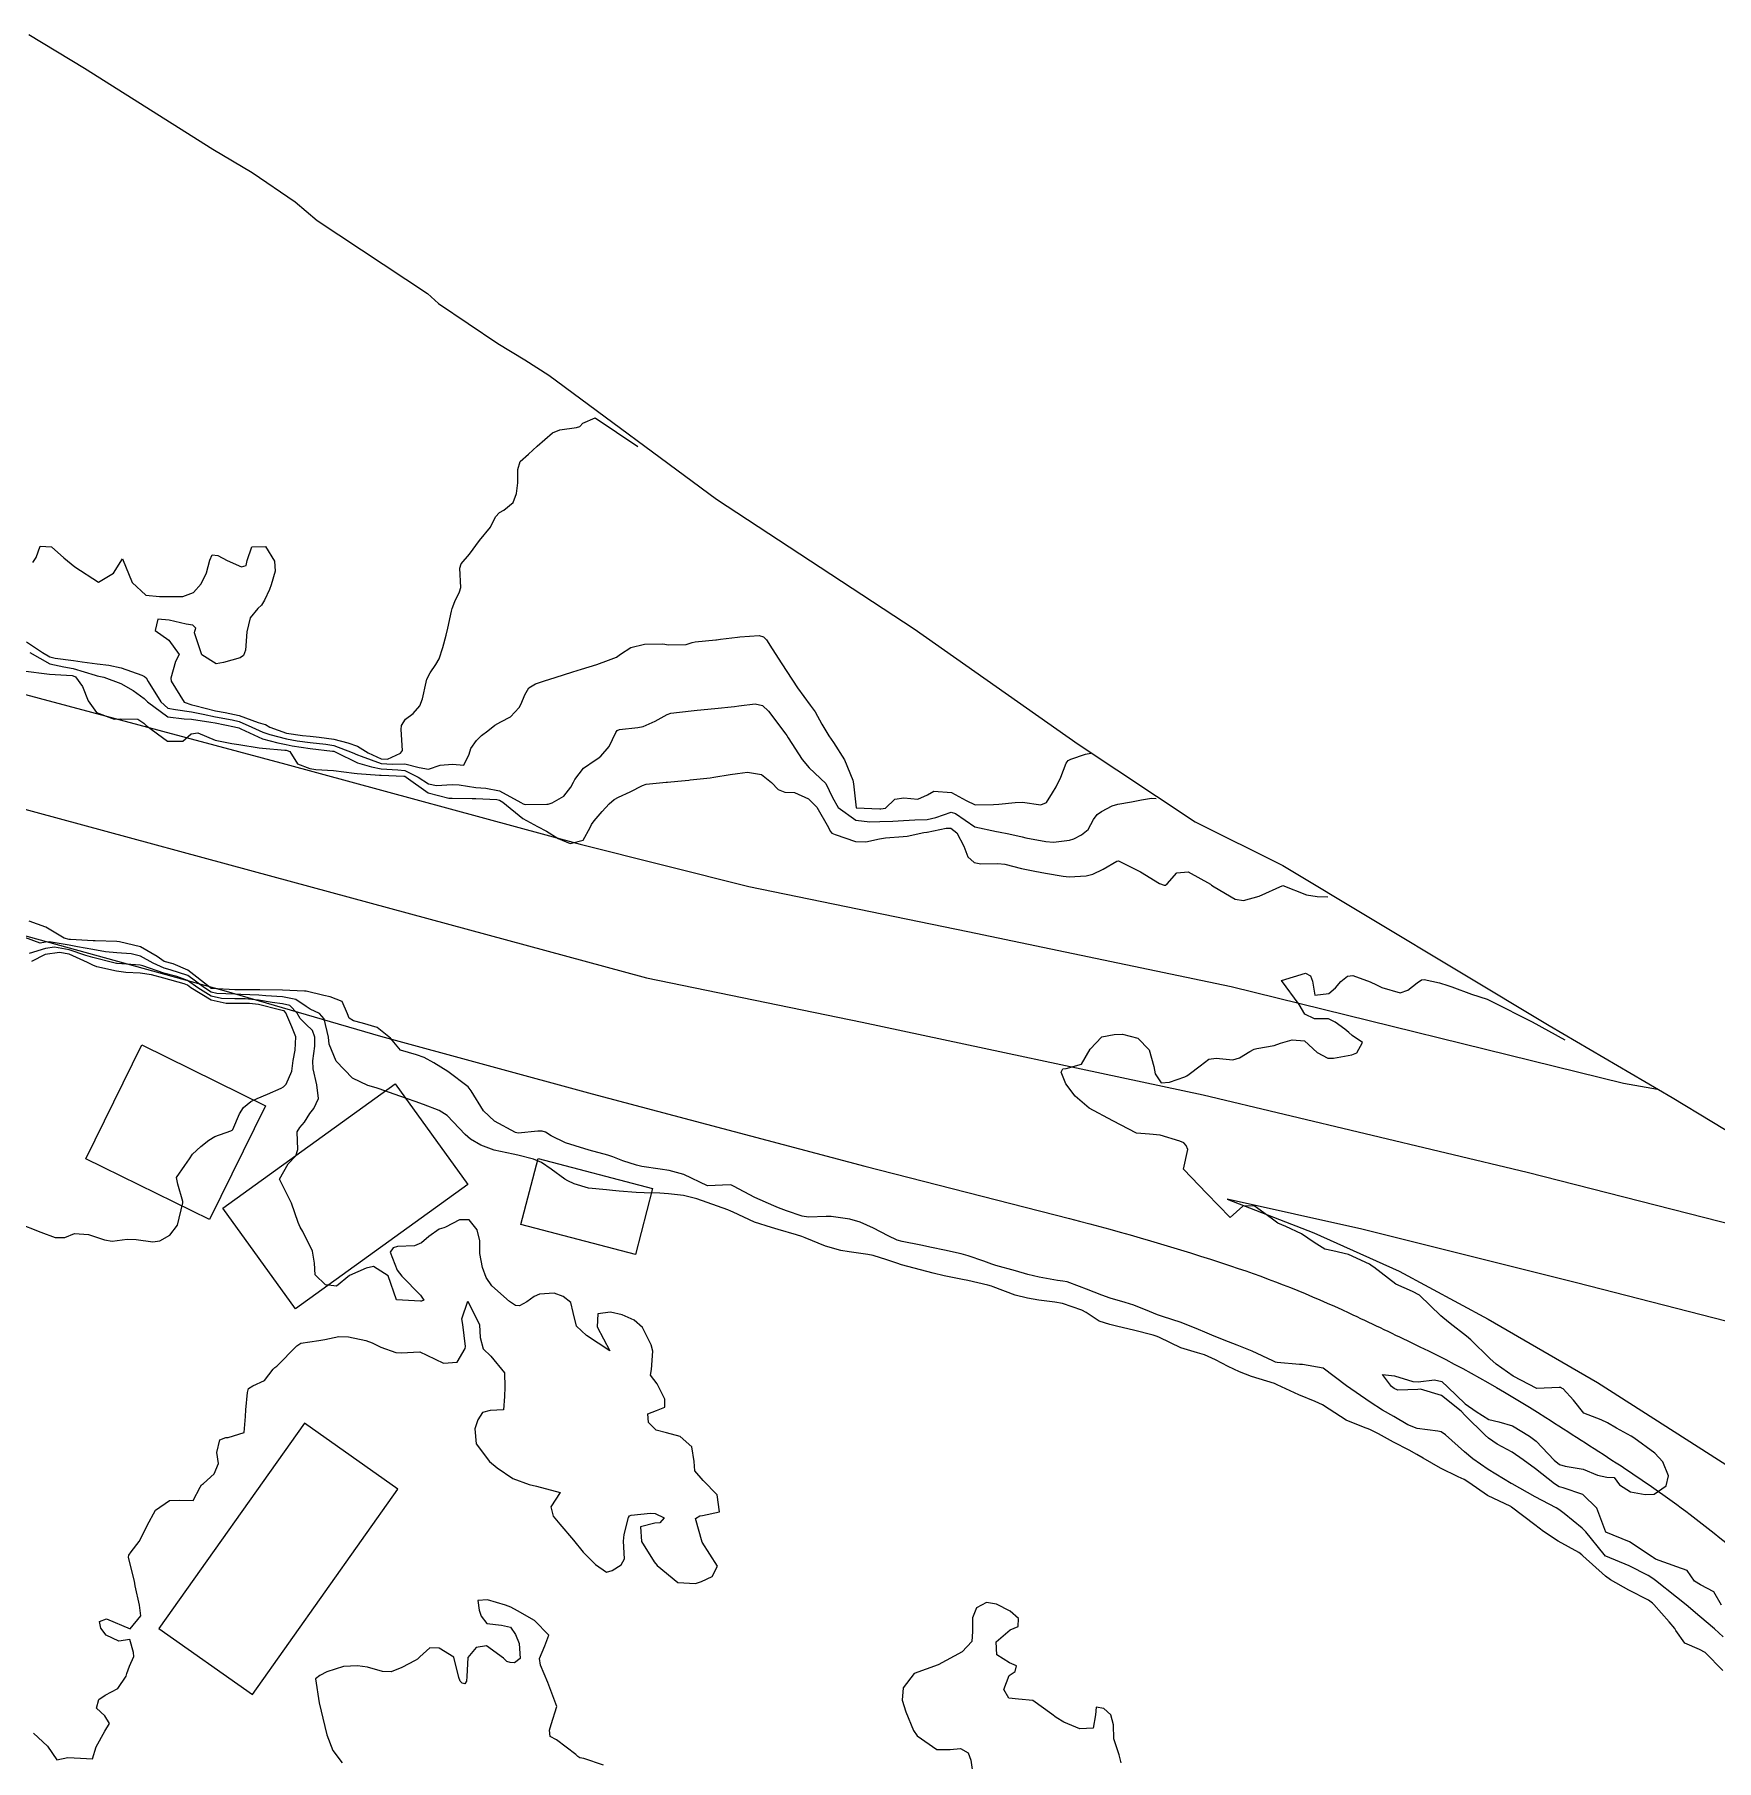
# Model space of a CAD drawing. Header units: metres. Extents: x 286371 to 293043, y 7462578 to 7466404.
# Drawn here: x 287050.5 to 287191.9, y 7465858.6 to 7466003.8 of the extents above; entities that cross this region are included whole.
import ezdxf

# ---------------------------------------------------------------- set-up
doc = ezdxf.new("R2010")
doc.units = ezdxf.units.M
doc.header["$MEASUREMENT"] = 0
for name, color, linetype in [('Area', 45, 'Continuous'), ('Curvas de Nivel 1m', 11, 'Continuous'), ('Curvas de Nivel 5m', 15, 'Continuous'), ('Edificações', 30, 'Continuous'), ('Vias primárias', 230, 'Continuous')]:
    doc.layers.add(name, color=color, linetype=linetype)

msp = doc.modelspace()

# ---------------------------------------------------------------- linework, layer by layer
at = {"layer": 'Area'}
msp.add_polyline3d([(287050.02, 7466003.81, 699.08), (287054.7, 7466000.98, 701.11), (287065.49, 7465994.17, 700.85), (287068.78, 7465992.2, 703.04), (287072.4, 7465989.73, 702.88), (287074.26, 7465988.15, 702.86), (287083.53, 7465982.02, 706.76), (287084.45, 7465981.18, 694.78), (287089.46, 7465977.82, 694.74), (287091.71, 7465976.45, 695.02), (287093.73, 7465975.16, 696.14), (287107.83, 7465964.73, 699.46), (287124.47, 7465953.81, 695.63), (287138.25, 7465944.11, 695.96), (287148.11, 7465937.57, 705.74), (287155.48, 7465933.9, 709.29), (287177.88, 7465920.43, 698.93), (287188.21, 7465914.37, 699.31), (287194.88, 7465910.33, 699.36)], dxfattribs=at)
at = {"layer": 'Curvas de Nivel 1m', "flags": 128}
for points, elevation in [([(287049.8, 7465952.72), (287051.17, 7465951.81), (287051.78, 7465951.45), (287052.23, 7465951.34), (287053.76, 7465951.16), (287054.49, 7465951.03), (287055.76, 7465950.86), (287056.75, 7465950.74), (287057.76, 7465950.54), (287059.51, 7465949.92), (287059.75, 7465949.81), (287059.88, 7465949.68), (287060.05, 7465949.37), (287061.1, 7465947.66), (287061.71, 7465947.15), (287062.34, 7465947.01), (287063.7, 7465946.83), (287064.68, 7465946.63), (287065.7, 7465946.41), (287067.11, 7465946.15), (287067.69, 7465946.02), (287068.75, 7465945.55), (287069.68, 7465945.12), (287070.28, 7465944.92), (287071.67, 7465944.57), (287072.58, 7465944.4), (287073.67, 7465944.26), (287074.99, 7465944.12), (287075.66, 7465943.99), (287077.19, 7465943.41), (287077.65, 7465943.21), (287077.96, 7465943.09), (287079.64, 7465942.49), (287080.58, 7465942.42), (287081.64, 7465942.45), (287082.83, 7465942.14), (287083.63, 7465942.01), (287084.61, 7465942.33), (287085.64, 7465942.42), (287086.59, 7465942.33), (287087.03, 7465943.26), (287087.18, 7465943.74), (287087.67, 7465944.42), (287088.09, 7465944.84), (287088.62, 7465945.24), (287089.21, 7465945.71), (287089.7, 7465945.99), (287090.51, 7465946.4), (287091.24, 7465947.2), (287091.41, 7465947.5), (287091.73, 7465948.27), (287092.07, 7465948.86), (287092.61, 7465949.18), (287093.46, 7465949.45), (287093.75, 7465949.55), (287094.97, 7465949.93), (287095.76, 7465950.18), (287096.48, 7465950.41), (287097.77, 7465950.81), (287098, 7465950.88), (287098.55, 7465951.09), (287099.43, 7465951.43), (287099.78, 7465951.67), (287100.63, 7465952.23), (287101.8, 7465952.53), (287103.32, 7465952.54), (287103.8, 7465952.47), (287105.3, 7465952.49), (287105.8, 7465952.65), (287106.06, 7465952.71), (287107.79, 7465952.89), (287107.85, 7465952.89), (287108.19, 7465952.94), (287109.6, 7465953.12), (287109.8, 7465953.14), (287111.44, 7465953.25), (287111.8, 7465953.14), (287112.04, 7465952.88), (287112.52, 7465952.14), (287113.34, 7465950.86), (287113.75, 7465950.22), (287114.66, 7465948.84), (287115.71, 7465947.39), (287116.14, 7465946.82), (287116.71, 7465945.78), (287117.28, 7465944.8), (287117.67, 7465944.26), (287118.6, 7465942.78), (287119.31, 7465941.08), (287119.37, 7465940.77), (287119.58, 7465938.76), (287121.58, 7465938.66), (287121.66, 7465938.66), (287122.06, 7465938.73), (287122.83, 7465939.49), (287123.6, 7465939.58), (287124.79, 7465939.49), (287125.6, 7465939.85), (287126.13, 7465940.14), (287127.6, 7465940.04), (287128.84, 7465939.38), (287129.59, 7465938.99), (287131.14, 7465939.04), (287131.59, 7465939.06), (287132.95, 7465939.21), (287133.59, 7465939.22), (287135.13, 7465938.99), (287135.59, 7465939.2), (287136.11, 7465940.01), (287136.41, 7465940.51), (287136.8, 7465941.34), (287137.25, 7465942.5), (287137.42, 7465942.72), (287137.65, 7465942.85), (287138.87, 7465943.26), (287139.33, 7465943.34)], 696), ([(287050.08, 7465951.83), (287051.77, 7465950.87), (287052.95, 7465950.6), (287053.75, 7465950.47), (287055.58, 7465949.91), (287055.75, 7465949.87), (287056.33, 7465949.74), (287057.74, 7465949.21), (287058.79, 7465948.63), (287059.72, 7465947.96), (287060, 7465947.68), (287061.7, 7465946.4), (287063.08, 7465946.24), (287063.69, 7465946.22), (287065.32, 7465945.97), (287065.69, 7465945.9), (287067.3, 7465945.57), (287067.68, 7465945.47), (287067.85, 7465945.39), (287069.67, 7465944.56), (287070.95, 7465944.23), (287071.66, 7465944.08), (287072.15, 7465943.98), (287073.66, 7465943.75), (287075.56, 7465943.53), (287075.66, 7465943.51), (287075.84, 7465943.43), (287077.64, 7465942.55), (287078.82, 7465942.2), (287079.63, 7465942.03), (287081.04, 7465941.95), (287081.63, 7465941.9), (287082.76, 7465941.33), (287083.62, 7465940.78), (287084.3, 7465940.62), (287085.62, 7465940.72), (287086.2, 7465940.69), (287087.61, 7465940.46), (287088.45, 7465940.4), (287089.6, 7465940.18), (287091.4, 7465939.2), (287091.58, 7465939.08), (287091.75, 7465939.02), (287093.58, 7465939.06), (287093.68, 7465939.07), (287094.01, 7465939.16), (287095.01, 7465939.73), (287095.6, 7465940.48), (287095.82, 7465940.92), (287095.93, 7465941.13), (287096.66, 7465942.09), (287097.64, 7465942.77), (287097.85, 7465942.89), (287098.11, 7465943.1), (287098.83, 7465943.92), (287099.39, 7465945.08), (287099.5, 7465945.25), (287099.68, 7465945.35), (287101.22, 7465945.51), (287101.68, 7465945.6), (287102.69, 7465946.03), (287103.7, 7465946.6), (287104, 7465946.71), (287105.7, 7465946.92), (287106.21, 7465946.97), (287107.71, 7465947.12), (287109.35, 7465947.28), (287109.71, 7465947.32), (287111.1, 7465947.5), (287111.71, 7465947.36), (287112.22, 7465946.88), (287113.68, 7465944.95), (287113.75, 7465944.85), (287113.88, 7465944.64), (287115.05, 7465942.83), (287115.63, 7465942.12), (287117.05, 7465940.8), (287117.6, 7465939.61), (287118.07, 7465938.79), (287119.57, 7465937.71), (287120.75, 7465937.56), (287121.57, 7465937.6), (287122.66, 7465937.63), (287123.57, 7465937.69), (287124.52, 7465937.74), (287125.57, 7465937.78), (287126.29, 7465937.95), (287127.58, 7465938.38), (287127.95, 7465938.27), (287129.56, 7465937.16), (287131.38, 7465936.76), (287131.56, 7465936.74), (287132.43, 7465936.57), (287133.55, 7465936.3), (287133.87, 7465936.22), (287135.54, 7465935.91), (287136.2, 7465935.86), (287137.54, 7465936.02), (287137.89, 7465936.14), (287138.54, 7465936.48), (287139.09, 7465936.94), (287139.56, 7465937.77), (287139.85, 7465938.18), (287140.21, 7465938.45), (287141.11, 7465938.92), (287141.59, 7465939.05), (287142.76, 7465939.25), (287143.59, 7465939.43), (287144.42, 7465939.57), (287144.83, 7465939.55)], 697), ([(287049.75, 7465950.25), (287051.52, 7465950.03), (287051.75, 7465950.01), (287053.64, 7465949.88), (287053.75, 7465949.87), (287053.94, 7465949.77), (287054.53, 7465948.96), (287055, 7465947.76), (287055.7, 7465946.76), (287057.19, 7465946.22), (287057.69, 7465946.25), (287059.17, 7465946.22), (287059.69, 7465945.87), (287059.89, 7465945.68), (287061.66, 7465944.37), (287062.95, 7465944.35), (287063.67, 7465944.99), (287064.23, 7465945.06), (287065.67, 7465944.43), (287067.08, 7465944.15), (287067.66, 7465944.07), (287069.39, 7465943.81), (287069.66, 7465943.78), (287071.55, 7465943.61), (287071.66, 7465943.6), (287071.73, 7465943.58), (287071.97, 7465943.5), (287072.61, 7465942.45), (287073.63, 7465942.05), (287074.16, 7465941.99), (287075.63, 7465941.88), (287077.36, 7465941.68), (287077.63, 7465941.64), (287079.51, 7465941.49), (287079.63, 7465941.49), (287081.55, 7465941.42), (287081.63, 7465941.41), (287081.74, 7465941.34), (287083.6, 7465940.02), (287085.32, 7465939.57), (287085.6, 7465939.57), (287087.3, 7465939.55), (287087.59, 7465939.53), (287089.37, 7465939.45), (287089.59, 7465939.4), (287089.88, 7465939.22), (287091.56, 7465937.86), (287092.79, 7465937.18), (287093.55, 7465936.8), (287094.52, 7465936.17), (287095.53, 7465935.76), (287096.62, 7465936.04), (287097.22, 7465937.11), (287097.32, 7465937.34), (287097.56, 7465937.67), (287098.22, 7465938.45), (287098.82, 7465939.09), (287099.23, 7465939.44), (287099.59, 7465939.64), (287100.57, 7465940.09), (287101.61, 7465940.63), (287101.92, 7465940.73), (287103.61, 7465940.9), (287103.71, 7465940.91), (287104.59, 7465941), (287105.51, 7465941.09), (287105.62, 7465941.1), (287107.3, 7465941.27), (287107.62, 7465941.32), (287109, 7465941.55), (287109.62, 7465941.64), (287110.46, 7465941.74), (287111.62, 7465941.55), (287112.46, 7465940.87), (287113.03, 7465940.29), (287113.6, 7465940.06), (287114.41, 7465940.03), (287115.59, 7465939.51), (287116.27, 7465938.81), (287117.26, 7465937.1), (287117.41, 7465936.8), (287117.55, 7465936.63), (287117.83, 7465936.51), (287119.54, 7465935.93), (287120.4, 7465935.89), (287121.55, 7465936.14), (287122.06, 7465936.22), (287123.55, 7465936.34), (287123.87, 7465936.38), (287125.28, 7465936.68), (287125.52, 7465936.7), (287125.55, 7465936.71), (287127.16, 7465937.05), (287127.56, 7465937.04), (287128.06, 7465936.64), (287128.64, 7465935.52), (287128.99, 7465934.62), (287129.52, 7465934.16), (287130.07, 7465934.05), (287131.51, 7465934.08), (287132.08, 7465934.01), (287133.5, 7465933.66), (287134.61, 7465933.43), (287135.5, 7465933.26), (287137, 7465932.99), (287137.49, 7465932.94), (287138.94, 7465933.02), (287139.49, 7465933.16), (287140.37, 7465933.58), (287141.51, 7465934.27), (287141.64, 7465934.3), (287143.5, 7465933.36), (287145.11, 7465932.38), (287145.48, 7465932.24), (287145.61, 7465932.25), (287145.74, 7465932.37), (287146.57, 7465933.29), (287147.5, 7465933.38), (287149.39, 7465932.32), (287149.48, 7465932.25), (287149.69, 7465932.1), (287151.47, 7465931.07), (287152.16, 7465930.96), (287153.47, 7465931.33), (287155.48, 7465932.21), (287157.47, 7465931.42), (287158.35, 7465931.3), (287159.25, 7465931.26)], 698), ([(287192.52, 7465869), (287191.77, 7465869.67), (287190.55, 7465870.71), (287189.39, 7465871.7), (287188.57, 7465872.34), (287186.83, 7465873.74), (287186.6, 7465873.92), (287186.2, 7465874.16), (287184.61, 7465874.97), (287182.65, 7465875.78), (287182.62, 7465875.79), (287182.61, 7465875.8), (287182.49, 7465875.94), (287180.96, 7465877.83), (287180.66, 7465878.16), (287179.14, 7465879.39), (287178.68, 7465879.73), (287178.46, 7465879.87), (287176.7, 7465880.78), (287174.76, 7465881.88), (287174.71, 7465881.91), (287174.68, 7465881.92), (287172.73, 7465883.09), (287171.45, 7465883.97), (287170.75, 7465884.56), (287169.15, 7465886.01), (287168.78, 7465886.24), (287168.5, 7465886.3), (287166.78, 7465886.52), (287166, 7465886.85), (287164.81, 7465887.55), (287163.87, 7465888.09), (287162.82, 7465888.74), (287160.84, 7465890.13), (287158.87, 7465891.62), (287157.13, 7465891.93), (287156.87, 7465891.93), (287155.01, 7465892.09), (287154.87, 7465892.12), (287154.63, 7465892.23), (287152.89, 7465893.03), (287151.62, 7465893.55), (287150.9, 7465893.83), (287149.69, 7465894.3), (287148.91, 7465894.63), (287148.37, 7465894.86), (287146.92, 7465895.44), (287145.34, 7465895.95), (287144.93, 7465896.1), (287144.25, 7465896.38), (287142.94, 7465896.92), (287142.22, 7465897.14), (287140.95, 7465897.49), (287140.25, 7465897.74), (287138.96, 7465898.25), (287138.37, 7465898.48), (287137.33, 7465898.86), (287136.97, 7465898.93), (287136.51, 7465898.98), (287134.97, 7465899.26), (287134.03, 7465899.5), (287132.99, 7465899.8), (287131.33, 7465900.26), (287131, 7465900.36), (287130.33, 7465900.6), (287129.01, 7465901.07), (287128.41, 7465901.24), (287127.02, 7465901.53), (287125.93, 7465901.76), (287125.02, 7465901.96), (287123.47, 7465902.27), (287123.03, 7465902.39), (287122.27, 7465902.73), (287121.04, 7465903.38), (287119.92, 7465903.89), (287119.05, 7465904.14), (287117.48, 7465904.38), (287117.06, 7465904.38), (287115.58, 7465904.3), (287115.06, 7465904.39), (287113.72, 7465904.85), (287113.07, 7465905.11), (287112.67, 7465905.27), (287111.08, 7465905.96), (287109.27, 7465906.92), (287109.1, 7465907.01), (287108.99, 7465907.03), (287107.09, 7465906.95), (287105.11, 7465907.9), (287103.87, 7465908.24), (287103.11, 7465908.36), (287101.57, 7465908.59), (287101.12, 7465908.68), (287099.96, 7465909.06), (287099.13, 7465909.38), (287098.7, 7465909.52), (287097.14, 7465909.96), (287095.95, 7465910.32), (287095.15, 7465910.58), (287093.94, 7465911.16), (287093.47, 7465911.47), (287093.17, 7465911.56), (287092.81, 7465911.54), (287091.17, 7465911.39), (287090.93, 7465911.44), (287089.18, 7465912.39), (287088.24, 7465913.25), (287087.22, 7465914.94), (287086.97, 7465915.27), (287085.24, 7465916.58), (287084.07, 7465917.31), (287083.26, 7465917.76), (287082.62, 7465917.98), (287081.27, 7465918.36), (287080.43, 7465919.37), (287079.3, 7465920.28), (287078.06, 7465920.64), (287077.31, 7465920.84), (287076.95, 7465921.06), (287076.8, 7465921.42), (287076.35, 7465922.45), (287075.34, 7465922.85), (287074.83, 7465922.95), (287073.34, 7465923.32), (287073.2, 7465923.34), (287071.34, 7465923.41), (287069.44, 7465923.44), (287069.34, 7465923.44), (287067.45, 7465923.45), (287067.34, 7465923.45), (287065.4, 7465923.54), (287065.34, 7465923.55), (287065.28, 7465923.6), (287063.38, 7465925.1), (287062.15, 7465925.64), (287061.39, 7465925.81), (287060.81, 7465926.25), (287059.4, 7465927.07), (287057.63, 7465927.49), (287057.41, 7465927.5), (287055.6, 7465927.55), (287055.41, 7465927.56), (287053.52, 7465927.66), (287053.41, 7465927.68), (287052.98, 7465927.78), (287051.43, 7465928.7), (287050.05, 7465929.21)], 698), ([(287192.47, 7465866.18), (287190.98, 7465867.68), (287190.51, 7465867.94), (287189.28, 7465868.47), (287188.53, 7465869.55), (287188.48, 7465869.66), (287188.44, 7465869.72), (287187.98, 7465870.28), (287186.68, 7465871.74), (287186.57, 7465871.85), (287186.22, 7465872.1), (287184.58, 7465872.92), (287183.03, 7465873.8), (287182.6, 7465874.12), (287180.71, 7465875.83), (287180.63, 7465875.91), (287180.37, 7465876.09), (287178.64, 7465877.06), (287177.4, 7465877.88), (287176.66, 7465878.42), (287174.71, 7465879.92), (287174.68, 7465879.95), (287174.64, 7465879.97), (287172.7, 7465880.91), (287171.12, 7465881.98), (287170.72, 7465882.24), (287170.23, 7465882.48), (287168.73, 7465883.2), (287167.29, 7465884.04), (287166.75, 7465884.36), (287166.09, 7465884.72), (287164.77, 7465885.38), (287163.51, 7465886.09), (287162.79, 7465886.44), (287162.26, 7465886.64), (287160.8, 7465887.24), (287159.37, 7465888.16), (287158.82, 7465888.52), (287158.19, 7465888.8), (287156.83, 7465889.36), (287155, 7465890.22), (287154.84, 7465890.29), (287154.76, 7465890.31), (287152.85, 7465890.91), (287151.82, 7465891.31), (287150.87, 7465891.74), (287149.82, 7465892.3), (287148.88, 7465892.72), (287148.31, 7465892.89), (287146.89, 7465893.33), (287145.09, 7465894.18), (287144.9, 7465894.26), (287144.82, 7465894.29), (287144.58, 7465894.38), (287142.91, 7465894.81), (287141.6, 7465895.12), (287140.92, 7465895.27), (287140.02, 7465895.55), (287138.93, 7465896.28), (287138.57, 7465896.48), (287136.94, 7465897.04), (287136.29, 7465897.17), (287134.95, 7465897.34), (287133.99, 7465897.51), (287132.95, 7465897.76), (287131.11, 7465898.45), (287130.97, 7465898.5), (287130.65, 7465898.6), (287128.98, 7465898.99), (287128.53, 7465899.08), (287126.98, 7465899.38), (287126.07, 7465899.59), (287124.99, 7465899.87), (287123.4, 7465900.31), (287123, 7465900.44), (287122.17, 7465900.73), (287121.01, 7465901.09), (287120.58, 7465901.18), (287119.01, 7465901.39), (287118.3, 7465901.5), (287117.02, 7465901.86), (287115.29, 7465902.57), (287115.03, 7465902.69), (287114.58, 7465902.84), (287113.04, 7465903.28), (287112.48, 7465903.44), (287111.05, 7465903.9), (287109.24, 7465904.74), (287109.06, 7465904.83), (287108.81, 7465904.93), (287107.07, 7465905.54), (287106.18, 7465905.86), (287105.08, 7465906.14), (287103.8, 7465906.29), (287103.08, 7465906.32), (287101.77, 7465906.35), (287101.08, 7465906.38), (287099.66, 7465906.49), (287099.09, 7465906.57), (287098.6, 7465906.6), (287097.09, 7465906.75), (287095.88, 7465907.13), (287095.33, 7465907.37), (287095.1, 7465907.5), (287093.94, 7465908.34), (287093.13, 7465908.91), (287092.46, 7465909.18), (287091.14, 7465909.53), (287090.75, 7465909.6), (287089.14, 7465909.94), (287088.02, 7465910.38), (287087.16, 7465910.87), (287086.71, 7465911.27), (287085.19, 7465912.88), (287084.53, 7465913.3), (287083.2, 7465913.79), (287082.5, 7465914.04), (287081.21, 7465914.49), (287079.48, 7465915.12), (287079.22, 7465915.2), (287078.52, 7465915.39), (287077.23, 7465916.01), (287075.86, 7465917.44), (287075.28, 7465918.88), (287075.2, 7465919.45), (287074.86, 7465921.01), (287074.46, 7465921.46), (287073.66, 7465921.81), (287073.32, 7465922.05), (287072.46, 7465922.62), (287071.33, 7465922.84), (287069.93, 7465922.93), (287069.34, 7465922.99), (287067.83, 7465923.06), (287067.34, 7465923.07), (287065.81, 7465923.12), (287065.34, 7465923.23), (287064.77, 7465923.6), (287063.37, 7465924.65), (287061.89, 7465925.13), (287061.38, 7465925.26), (287060.47, 7465925.67), (287059.39, 7465926.27), (287058.62, 7465926.47), (287057.4, 7465926.55), (287056.47, 7465926.65), (287055.4, 7465926.82), (287054.11, 7465927.06), (287053.41, 7465927.21), (287051.72, 7465927.49), (287051.41, 7465927.46), (287050.96, 7465927.37), (287049.68, 7465927.83)], 697), ([(287050.39, 7465860.9), (287051.59, 7465859.81), (287052.36, 7465858.67), (287053.29, 7465858.85), (287054.36, 7465858.79), (287055.37, 7465858.74), (287055.68, 7465859.74), (287056.39, 7465861.08), (287056.8, 7465861.72), (287056.41, 7465862.35), (287055.69, 7465863.01), (287055.89, 7465863.74), (287056.44, 7465864.11), (287057.5, 7465864.66), (287058.2, 7465865.7), (287058.26, 7465865.91), (287058.48, 7465866.53), (287058.83, 7465867.35), (287058.8, 7465867.69), (287058.51, 7465868.77), (287057.58, 7465868.64), (287056.52, 7465869.15), (287056.05, 7465869.73), (287055.95, 7465870.31), (287056.54, 7465870.51), (287058.52, 7465869.69), (287059.44, 7465870.78), (287059.31, 7465871.68), (287058.95, 7465873.31), (287058.89, 7465873.69), (287058.6, 7465874.89), (287058.39, 7465875.7), (287058.42, 7465875.89), (287058.62, 7465876.15), (287059.28, 7465877.04), (287059.62, 7465877.68), (287059.96, 7465878.37), (287060.67, 7465879.66), (287061.85, 7465880.48), (287062.69, 7465880.51), (287063.83, 7465880.47), (287064.41, 7465881.61), (287064.52, 7465881.8), (287064.71, 7465881.92), (287065.6, 7465882.71), (287065.96, 7465883.59), (287065.82, 7465884.52), (287066.07, 7465885.58), (287066.57, 7465885.77), (287066.77, 7465885.79), (287068.13, 7465886.2), (287068.22, 7465887.55), (287068.26, 7465888.1), (287068.39, 7465889.55), (287068.48, 7465889.9), (287068.84, 7465890.12), (287069.82, 7465890.56), (287070.55, 7465891.52), (287070.7, 7465891.67), (287070.86, 7465891.79), (287072.54, 7465893.48), (287072.89, 7465893.71), (287074.4, 7465893.95), (287074.9, 7465894.03), (287076.07, 7465894.26), (287076.9, 7465894.25), (287078.36, 7465893.93), (287078.89, 7465893.75), (287079.61, 7465893.37), (287080.88, 7465892.92), (287081.32, 7465892.9), (287082.88, 7465892.98), (287083.48, 7465892.71), (287084.87, 7465892.02), (287086.03, 7465892.12), (287086.7, 7465893.27), (287086.72, 7465893.43), (287086.5, 7465895.27), (287086.43, 7465895.76), (287086.94, 7465897.26), (287087.92, 7465895.25), (287087.97, 7465894.18), (287088.22, 7465893.24), (287088.87, 7465892.62), (287090.02, 7465891.22), (287090.03, 7465890.02), (287090.02, 7465889.22), (287089.93, 7465888.1), (287088.81, 7465888.05), (287088.15, 7465887.89), (287087.76, 7465887.25), (287087.52, 7465886.51), (287087.63, 7465885.25), (287088.74, 7465883.77), (287089.39, 7465883.22), (287090.72, 7465882.32), (287092.09, 7465881.81), (287092.71, 7465881.68), (287094.7, 7465881.14), (287093.9, 7465879.94), (287094.11, 7465879.15), (287094.66, 7465878.49), (287095.81, 7465877.13), (287096.63, 7465876.14), (287097.67, 7465875.1), (287098.59, 7465874.45), (287099.08, 7465874.59), (287099.82, 7465875.07), (287100.1, 7465875.58), (287100.02, 7465877.06), (287100.08, 7465877.63), (287100.45, 7465879.06), (287100.53, 7465879.2), (287100.68, 7465879.25), (287102.3, 7465879.41), (287102.68, 7465879.39), (287103.45, 7465879.01), (287103.07, 7465878.61), (287102.66, 7465878.57), (287101.45, 7465878.25), (287101.54, 7465877.04), (287102.61, 7465875.33), (287102.85, 7465875.02), (287104.58, 7465873.58), (287106.07, 7465873.48), (287106.58, 7465873.67), (287107.47, 7465874.08), (287107.94, 7465874.94), (287106.63, 7465876.96), (287106.07, 7465878.97), (287106.44, 7465879.19), (287106.67, 7465879.22), (287108.09, 7465879.53), (287107.89, 7465880.95), (287106.72, 7465882.15), (287106.03, 7465882.97), (287105.97, 7465883.76), (287105.76, 7465884.98), (287104.78, 7465885.85), (287103.63, 7465886.16), (287102.78, 7465886.39), (287102.12, 7465887.03), (287102.07, 7465887.77), (287102.81, 7465888.05), (287103.49, 7465888.34), (287103.51, 7465889.01), (287102.84, 7465890.29), (287102.3, 7465891.03), (287102.39, 7465891.5), (287102.48, 7465893.03), (287102.34, 7465893.58), (287101.61, 7465895.04), (287100.92, 7465895.66), (287099.9, 7465896.1), (287098.93, 7465896.31), (287097.86, 7465896.17), (287097.82, 7465895.1), (287098.88, 7465893.08), (287096.9, 7465894.37), (287096.08, 7465895.13), (287095.79, 7465896.28), (287095.6, 7465897.13), (287094.95, 7465897.65), (287094.18, 7465897.93), (287092.95, 7465897.84), (287092.5, 7465897.63), (287091.89, 7465897.19), (287091.28, 7465896.86), (287090.94, 7465896.89), (287090.44, 7465897.21), (287088.96, 7465898.53), (287088.46, 7465899.24), (287088.15, 7465900.08), (287087.94, 7465901.25), (287087.94, 7465902.33), (287087.71, 7465903.25), (287087.05, 7465904.09), (287086.23, 7465904.09), (287085.05, 7465903.48), (287084.91, 7465903.43), (287084.52, 7465903.3), (287083.65, 7465902.7), (287083.03, 7465902.16), (287082.44, 7465901.91), (287081.02, 7465901.84), (287080.65, 7465901.73), (287080.41, 7465901.36), (287080.98, 7465899.86), (287081.38, 7465899.35), (287082.95, 7465897.76), (287083.23, 7465897.32), (287083.03, 7465897.24), (287082.94, 7465897.24), (287080.94, 7465897.35), (287080.22, 7465899.37), (287079, 7465900.17), (287078.37, 7465900.02), (287076.98, 7465899.41), (287075.88, 7465898.52), (287074.97, 7465898.62), (287074.1, 7465899.46), (287074.02, 7465900.44), (287073.87, 7465901.46), (287073.04, 7465903.1), (287072.83, 7465903.48), (287072.67, 7465903.86), (287072.1, 7465905.49), (287071.1, 7465907.5), (287071.81, 7465908.81), (287072.47, 7465909.48), (287072.62, 7465910.01), (287072.57, 7465911.48), (287072.79, 7465911.86), (287073.18, 7465912.31), (287073.63, 7465913.03), (287073.98, 7465913.46), (287074.36, 7465914.3), (287074.24, 7465915.46), (287073.93, 7465916.78), (287073.9, 7465917.46), (287074.05, 7465918.69), (287074.06, 7465919.46), (287073.86, 7465920.03), (287073.3, 7465920.54), (287072.84, 7465921.02), (287072.58, 7465921.49), (287071.95, 7465922.13), (287071.33, 7465922.27), (287070.47, 7465922.37), (287069.33, 7465922.58), (287068.21, 7465922.67), (287067.33, 7465922.68), (287066.21, 7465922.7), (287065.33, 7465922.91), (287064.23, 7465923.61), (287063.36, 7465924.23), (287062.45, 7465924.55), (287061.37, 7465924.85), (287059.59, 7465925.47), (287059.38, 7465925.52), (287057.45, 7465925.65), (287057.38, 7465925.66), (287057.15, 7465925.72), (287055.39, 7465926.16), (287054.81, 7465926.34), (287053.4, 7465926.8), (287052.17, 7465927.03), (287051.4, 7465926.92), (287050.05, 7465926.49)], 696), ([(287192.37, 7465871.66), (287191.72, 7465872.8), (287190.59, 7465873.39), (287190.09, 7465873.69), (287189.49, 7465874.58), (287188.61, 7465874.89), (287186.81, 7465875.55), (287186.62, 7465875.68), (287186.54, 7465875.75), (287184.64, 7465876.99), (287182.65, 7465877.8), (287181.87, 7465879.82), (287180.7, 7465880.99), (287179.04, 7465881.53), (287178.71, 7465881.64), (287178.32, 7465881.87), (287176.73, 7465883.14), (287175.7, 7465883.91), (287174.75, 7465884.55), (287173.49, 7465885.21), (287172.77, 7465885.71), (287172.5, 7465885.96), (287170.8, 7465887.64), (287170.46, 7465887.99), (287168.83, 7465889.3), (287167.06, 7465889.83), (287166.84, 7465889.82), (287165.14, 7465889.77), (287164.84, 7465889.9), (287164.6, 7465890.08), (287163.87, 7465891.08), (287164.86, 7465890.96), (287166.4, 7465890.5), (287166.85, 7465890.47), (287168.24, 7465890.64), (287168.85, 7465890.5), (287169.34, 7465890.01), (287170.82, 7465888.62), (287171.73, 7465887.97), (287172.79, 7465887.3), (287173.63, 7465887.1), (287174.79, 7465886.76), (287176.23, 7465885.9), (287176.77, 7465885.46), (287178.29, 7465883.87), (287178.74, 7465883.51), (287179.22, 7465883.37), (287180.73, 7465883.12), (287181.93, 7465882.62), (287182.72, 7465882.44), (287183.33, 7465882.4), (287183.79, 7465881.79), (287184.71, 7465881.2), (287185.94, 7465880.99), (287186.7, 7465881), (287187.71, 7465881.72), (287187.9, 7465882.54), (287187.44, 7465883.72), (287186.75, 7465884.46), (287184.99, 7465885.76), (287184.78, 7465885.89), (287183.54, 7465886.55), (287182.79, 7465887), (287182.26, 7465887.27), (287180.8, 7465887.83), (287179.91, 7465888.93), (287179.04, 7465889.86), (287178.91, 7465889.94), (287178.84, 7465889.97), (287178.71, 7465889.99), (287176.83, 7465889.89), (287174.85, 7465890.95), (287173.41, 7465891.95), (287172.88, 7465892.41), (287171.29, 7465893.98), (287170.91, 7465894.31), (287169.56, 7465895.37), (287168.93, 7465895.87), (287168.77, 7465896.02), (287166.96, 7465897.75), (287166.38, 7465898.05), (287164.97, 7465898.69), (287163.12, 7465900.1), (287163, 7465900.2), (287162.76, 7465900.35), (287161.01, 7465901.17), (287159.68, 7465901.49), (287159.02, 7465901.63), (287158.11, 7465902.18), (287157.03, 7465902.92), (287155.74, 7465903.52), (287155.05, 7465903.8), (287154.48, 7465904.23), (287153.07, 7465905.28), (287152.1, 7465905.24), (287151.05, 7465904.28), (287149.08, 7465906.31), (287147.11, 7465908.34), (287147.48, 7465910.01), (287147.35, 7465910.34), (287147.16, 7465910.56), (287146.81, 7465910.7), (287145.17, 7465911.2), (287144.27, 7465911.29), (287143.17, 7465911.37), (287141.18, 7465912.43), (287139.2, 7465913.49), (287138.02, 7465914.48), (287137.23, 7465915.54), (287136.82, 7465916.5), (287136.96, 7465916.79), (287137.25, 7465916.82), (287138.54, 7465917.19), (287139.27, 7465918.46), (287140.26, 7465919.48), (287141.29, 7465919.69), (287142, 7465919.72), (287143.29, 7465919.37), (287144.24, 7465918.39), (287144.63, 7465917), (287144.74, 7465916.38), (287145.23, 7465915.62), (287145.94, 7465915.66), (287147.24, 7465916.13), (287147.39, 7465916.2), (287147.6, 7465916.34), (287148.53, 7465917.05), (287149.26, 7465917.6), (287149.87, 7465917.7), (287151.26, 7465917.56), (287151.82, 7465917.72), (287152.7, 7465918.26), (287153.07, 7465918.46), (287153.28, 7465918.49), (287154.75, 7465918.76), (287155.29, 7465918.96), (287156.26, 7465919.24), (287157.29, 7465919.15), (287158.37, 7465918.18), (287159.26, 7465917.7), (287159.74, 7465917.68), (287161.27, 7465917.96), (287161.7, 7465918.13), (287162.17, 7465919), (287161.3, 7465919.59), (287161.02, 7465919.85), (287160.68, 7465920.14), (287159.87, 7465920.71), (287159.32, 7465921), (287158.14, 7465921), (287157.32, 7465921.4), (287156.84, 7465922.2), (287155.36, 7465924.22), (287157.37, 7465924.83), (287157.81, 7465924.63), (287157.98, 7465924.18), (287158.17, 7465923), (287159.35, 7465923.13), (287159.89, 7465923.62), (287160.36, 7465924.14), (287160.91, 7465924.59), (287161.37, 7465924.64), (287162.82, 7465924.1), (287163.36, 7465923.85), (287163.81, 7465923.63), (287165.35, 7465923.18), (287165.99, 7465923.41), (287166.76, 7465924.04), (287167.13, 7465924.28), (287167.37, 7465924.32), (287168.65, 7465924.02), (287169.36, 7465923.8), (287169.68, 7465923.68), (287171.34, 7465923.07), (287172.65, 7465922.64), (287174.12, 7465921.93), (287175.31, 7465921.3), (287176.45, 7465920.75), (287179.19, 7465919.24)], 699), ([(287098.35, 7465858.22), (287096.69, 7465858.77), (287096.36, 7465858.84), (287096.17, 7465858.93), (287096, 7465859.12), (287094.38, 7465860.34), (287093.86, 7465860.63), (287093.8, 7465861.15), (287093.93, 7465861.62), (287094.42, 7465863.14), (287093.65, 7465865.16), (287093.03, 7465866.62), (287092.95, 7465867.17), (287093.41, 7465868.25), (287093.75, 7465869.16), (287092.53, 7465870.37), (287091.11, 7465871.2), (287090.56, 7465871.5), (287090.09, 7465871.68), (287088.57, 7465872.11), (287087.76, 7465872.06), (287087.89, 7465871.24), (287088.05, 7465870.75), (287088.54, 7465870.13), (287089.77, 7465869.98), (287090.53, 7465869.82), (287090.93, 7465869.2), (287091.25, 7465868.44), (287091.32, 7465867.19), (287090.85, 7465866.82), (287090.48, 7465866.84), (287090.21, 7465866.94), (287089.92, 7465867.21), (287088.5, 7465868.26), (287087.64, 7465868.11), (287086.94, 7465867.27), (287086.85, 7465865.66), (287086.82, 7465865.27), (287086.68, 7465865.04), (287086.45, 7465865.11), (287086.28, 7465865.28), (287086.16, 7465865.58), (287085.75, 7465867.29), (287084.51, 7465868.04), (287083.74, 7465868.08), (287082.88, 7465867.33), (287082.69, 7465867.14), (287082.49, 7465867.02), (287081.39, 7465866.44), (287080.47, 7465866.07), (287079.75, 7465866.1), (287078.48, 7465866.45), (287077.66, 7465866.58), (287076.48, 7465866.5), (287075.07, 7465866.05), (287074.47, 7465865.76), (287074.13, 7465865.46), (287074.43, 7465863.45), (287074.91, 7465861.45), (287075.06, 7465860.77), (287075.58, 7465859.44), (287076.35, 7465858.42)], 696), ([(287141.87, 7465858.42), (287141.7, 7465859.09), (287141.25, 7465860.43), (287141.22, 7465861.61), (287141.02, 7465862.44), (287140.42, 7465862.98), (287139.77, 7465863.1), (287139.72, 7465862.45), (287139.52, 7465861.33), (287138.4, 7465861.26), (287137.06, 7465861.84), (287136.41, 7465862.21), (287136.06, 7465862.51), (287134.44, 7465863.64), (287133.24, 7465863.75), (287132.44, 7465863.85), (287132.01, 7465864.57), (287132.47, 7465865.74), (287132.95, 7465866.08), (287133.07, 7465866.56), (287132.49, 7465866.82), (287131.41, 7465867.49), (287131.37, 7465868.58), (287132.53, 7465869.6), (287133.21, 7465869.88), (287133.25, 7465870.55), (287132.55, 7465871.17), (287131.39, 7465871.75), (287130.56, 7465871.9), (287129.72, 7465871.44), (287129.37, 7465870.61), (287129.36, 7465869.45), (287129.32, 7465868.61), (287128.5, 7465867.75), (287126.48, 7465866.65), (287124.47, 7465865.92), (287123.54, 7465864.71), (287123.46, 7465863.69), (287123.76, 7465862.7), (287124.4, 7465861.13), (287124.71, 7465860.69), (287126.37, 7465859.53), (287127.5, 7465859.52), (287128.37, 7465859.6), (287129, 7465859.25), (287129.23, 7465858.62), (287129.37, 7465857.65)], 696)]:
    msp.add_lwpolyline(points, dxfattribs=dict(at, elevation=elevation))
at = {"layer": 'Curvas de Nivel 5m', "elevation": 695, "flags": 128}
for points in [[(287050.35, 7465959.38), (287050.63, 7465959.82), (287050.97, 7465960.77), (287051.92, 7465960.72), (287052.94, 7465959.79), (287053.89, 7465959.03), (287055.87, 7465957.74), (287057.14, 7465958.48), (287057.9, 7465959.71), (287058.69, 7465957.7), (287059.85, 7465956.64), (287060.99, 7465956.53), (287061.85, 7465956.53), (287062.97, 7465956.52), (287063.85, 7465956.88), (287064.51, 7465957.61), (287064.96, 7465958.52), (287065.22, 7465959.59), (287065.44, 7465960.05), (287065.9, 7465959.99), (287066.69, 7465959.57), (287067.89, 7465959.02), (287068.3, 7465959.13), (287068.37, 7465959.55), (287068.76, 7465960.7), (287069.91, 7465960.75), (287070.67, 7465959.51), (287070.72, 7465958.67), (287070.4, 7465957.52), (287070.26, 7465957.12), (287069.84, 7465956.22), (287069.57, 7465955.8), (287069.26, 7465955.53), (287068.62, 7465954.74), (287068.35, 7465953.55), (287068.23, 7465952.01), (287068.07, 7465951.56), (287067.77, 7465951.36), (287066.37, 7465950.98), (287065.76, 7465950.87), (287064.57, 7465951.61), (287063.95, 7465953.47), (287063.98, 7465953.62), (287064.05, 7465953.86), (287063.81, 7465954.12), (287063.24, 7465954.21), (287061.82, 7465954.53), (287060.87, 7465954.62), (287060.64, 7465953.67), (287061.79, 7465952.87), (287062.64, 7465951.64), (287062.35, 7465951.06), (287061.94, 7465949.65), (287061.98, 7465949.41), (287063.08, 7465947.63), (287063.71, 7465947.41), (287063.98, 7465947.35), (287065.7, 7465946.9), (287066.53, 7465946.76), (287067.7, 7465946.52), (287069.3, 7465945.93), (287069.69, 7465945.82), (287069.91, 7465945.76), (287070.27, 7465945.53), (287071.68, 7465945.04), (287073.03, 7465944.83), (287073.67, 7465944.77), (287074.44, 7465944.69), (287075.67, 7465944.52), (287076.85, 7465944.23), (287077.66, 7465943.93), (287078.56, 7465943.39), (287079.65, 7465942.88), (287080.16, 7465942.85), (287081.27, 7465943.35), (287081.43, 7465943.57), (287081.33, 7465945.35), (287081.36, 7465945.67), (287081.7, 7465946.2), (287082.34, 7465946.7), (287082.9, 7465947.33), (287083.13, 7465947.92), (287083.42, 7465949.32), (287083.49, 7465949.58), (287083.76, 7465950.1), (287084.25, 7465950.82), (287084.52, 7465951.3), (287084.84, 7465952.24), (287085.11, 7465953.29), (287085.24, 7465953.87), (287085.55, 7465955.29), (287085.61, 7465955.52), (287085.85, 7465956.12), (287086.23, 7465956.91), (287086.33, 7465957.28), (287086.26, 7465958.91), (287086.38, 7465959.28), (287087.08, 7465960.09), (287087.92, 7465961.25), (287088.83, 7465962.35), (287089.27, 7465963.23), (287089.58, 7465963.61), (287089.96, 7465963.79), (287090.75, 7465964.44), (287091.02, 7465965.21), (287091.13, 7465966.08), (287091.13, 7465967.21), (287091.33, 7465967.9), (287092.03, 7465968.51), (287092.76, 7465969.18), (287094.06, 7465970.3), (287094.66, 7465970.55), (287096.07, 7465970.76), (287096.35, 7465970.84), (287096.59, 7465971.12), (287097.63, 7465971.55), (287101.23, 7465969.15)], [(287049.04, 7465903.84), (287051.03, 7465903.05), (287052.23, 7465902.59), (287053.03, 7465902.61), (287053.86, 7465902.94), (287055.03, 7465902.85), (287056.36, 7465902.4), (287057.02, 7465902.29), (287058.28, 7465902.45), (287059.03, 7465902.44), (287060.45, 7465902.24), (287061.02, 7465902.31), (287061.88, 7465902.81), (287062.5, 7465903.64), (287062.95, 7465905.51), (287062.95, 7465905.63), (287062.55, 7465907.09), (287062.42, 7465907.64), (287063.12, 7465908.65), (287063.51, 7465909.23), (287063.77, 7465909.61), (287064.48, 7465910.27), (287065.15, 7465910.8), (287065.65, 7465911.09), (287066.99, 7465911.57), (287067.11, 7465911.62), (287067.17, 7465911.69), (287067.72, 7465913.02), (287068.06, 7465913.55), (287068.69, 7465914.05), (287069.21, 7465914.29), (287070.09, 7465914.65), (287071.22, 7465915.17), (287071.43, 7465915.29), (287071.64, 7465915.5), (287072.13, 7465916.6), (287072.25, 7465917.49), (287072.41, 7465918.35), (287072.46, 7465919.49), (287072.12, 7465920.32), (287071.63, 7465921.5), (287071.48, 7465921.67), (287071.32, 7465921.71), (287071.08, 7465921.75), (287069.32, 7465922.21), (287068.58, 7465922.29), (287067.32, 7465922.28), (287066.61, 7465922.29), (287065.33, 7465922.58), (287063.64, 7465923.62), (287063.36, 7465923.82), (287063.06, 7465923.93), (287061.37, 7465924.42), (287060.33, 7465924.71), (287059.37, 7465924.85), (287058.16, 7465924.91), (287057.37, 7465925.01), (287055.74, 7465925.38), (287055.38, 7465925.51), (287054.95, 7465925.75), (287053.39, 7465926.43), (287052.6, 7465926.58), (287051.39, 7465926.42), (287050.22, 7465925.83)]]:
    msp.add_lwpolyline(points, dxfattribs=at)
at = {"layer": 'Edificações'}
for points in [[(287054.79, 7465909.23), (287059.5, 7465918.8), (287069.9, 7465913.68), (287065.19, 7465904.11)], [(287066.32, 7465905.06), (287080.81, 7465915.53), (287086.92, 7465907.06), (287072.43, 7465896.6)], [(287102.47, 7465906.73), (287101.02, 7465901.17), (287091.39, 7465903.69), (287092.84, 7465909.25)], [(287073.19, 7465886.99), (287060.95, 7465869.71), (287068.81, 7465864.15), (287081.04, 7465881.43)]]:
    msp.add_lwpolyline(points, close=True, dxfattribs=at)
at = {"layer": 'Vias primárias'}
for points in [[(286926.5, 7465996.44), (286952.11, 7465979.45), (286958.6, 7465975.23, 0.02433), (286962.55, 7465972.92, 0.041931), (286966.89, 7465971.11, -0.013008), (286969.29, 7465970.27, 0.038997), (286976.52, 7465968.14), (286999.08, 7465961.96), (287021.13, 7465955.84), (287044.89, 7465949.58), (287071.62, 7465942.43), (287096.39, 7465935.69), (287110.56, 7465932.13), (287128.98, 7465928.36), (287151.13, 7465923.71), (287184.12, 7465915.58), (287186.99, 7465915.08)], [(286882.25, 7465973.52), (286895.34, 7465969.38), (286912.72, 7465964.48), (286931.71, 7465959.71), (286954.9, 7465953.72), (286980.89, 7465946.76), (287007.21, 7465939.69), (287031.85, 7465932.87), (287049.85, 7465927.96), (287066.4, 7465923.38), (287079.58, 7465919.54), (287097.4, 7465914.68), (287120.31, 7465908.6), (287137.52, 7465904.2, -0.017533), (287151.08, 7465900.22, -0.029487), (287161.03, 7465896.26, -0.002153), (287166.27, 7465893.77, -0.03082), (287177.58, 7465887.47, -0.001333), (287183.52, 7465883.64, -0.017453), (287189.74, 7465879.29, -0.025968), (287197.5, 7465872.79, -0.002771)]]:
    msp.add_lwpolyline(points, format="xyb", dxfattribs=at)
msp.add_lwpolyline([(286881.9, 7465984.39), (286898.52, 7465979.15), (286915.63, 7465974.41), (286938.45, 7465968.49), (286968.72, 7465960.23), (287007.87, 7465949.93), (287040.45, 7465941.13), (287068.56, 7465933.5), (287101.96, 7465924.44), (287120.1, 7465920.73), (287148.76, 7465914.6), (287176.02, 7465908.1), (287205.8, 7465900.51), (287214.57, 7465898.22)], dxfattribs=at)
at = {"layer": 'Vias primárias', "elevation": 721.29}
msp.add_lwpolyline([(287237.95, 7465883.95), (287180.18, 7465898.8), (287162.11, 7465903.31), (287150.8, 7465905.82), (287158.09, 7465903), (287165.26, 7465899.76), (287172.74, 7465895.74), (287181.95, 7465890.41), (287193.12, 7465883.25), (287201.2, 7465877.63, -0.019115), (287213.69, 7465868.21, -0.054927), (287226.24, 7465855.45, -0.036591), (287238.2, 7465837.74), (287241.14, 7465832.26), (287241.09, 7465833.11, -0.018057), (287241.03, 7465834.95, -0.071108), (287242.03, 7465841.59, -0.01361), (287243.59, 7465846.33, -0.087937), (287248.58, 7465855.03, -0.054748), (287255.07, 7465861.27, -0.103933), (287265.82, 7465866.45, -2.335685)], format="xyb", dxfattribs=at)

doc.saveas('drawing.dxf')
